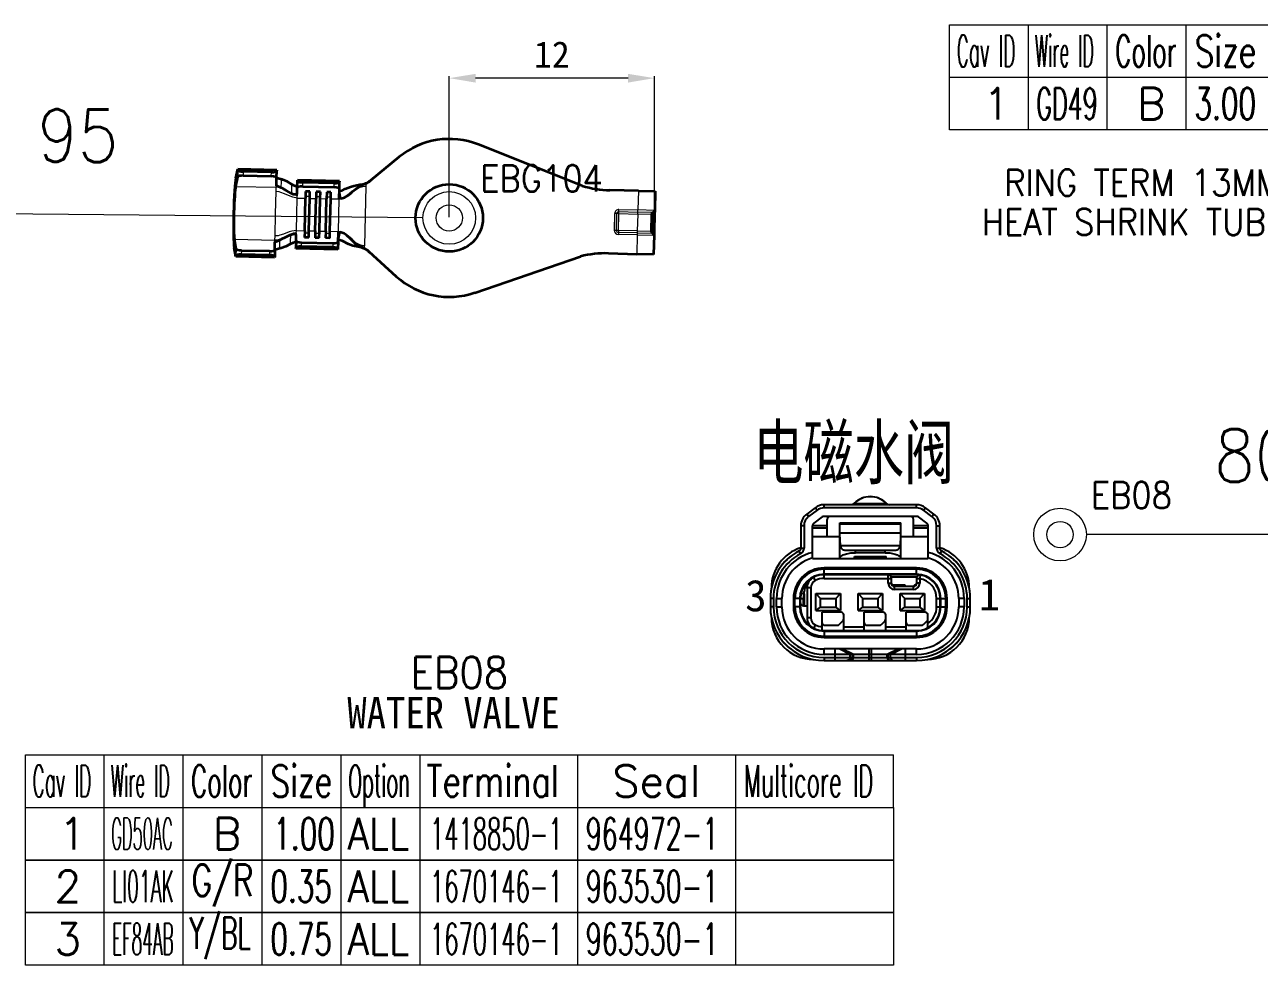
# Model space of a CAD drawing. Header units: inches. Extents: x 47316 to 59086, y 3141 to 11743.
# Drawn here: x 53733.3 to 53850.6, y 9968.4 to 10057.8 of the extents above; entities that cross this region are included whole.
import ezdxf

# ---------------------------------------------------------------- set-up
doc = ezdxf.new("R2010")
doc.units = ezdxf.units.IN
doc.header["$MEASUREMENT"] = 0
doc.styles.add('MtX_FangSong_GB2312', font='')
doc.styles.get("Standard").update_dxf_attribs({"font": ''})
doc.styles.get('MtX_FangSong_GB2312').set_extended_font_data('FangSong_GB2312')
doc.styles.get('Standard').set_extended_font_data('SimSun')
doc.linetypes.add('_VH_FELT_TAPE', pattern='A,0.4,-0.7,["FELT",Standard,S=0.3,R=0,X=-0.5,Y=-0.15],-0.7', length=1.8)
doc.linetypes.add('_VH_UNTAPED', pattern='A,0.0001,[17,VeSys.shx,S=0.1,R=0,X=0,Y=0],-0.4', length=0.4001)

msp = doc.modelspace()

# ---------------------------------------------------------------- linework, layer by layer
at = {"color": 0, "linetype": 'Continuous', "lineweight": 15}
for p, q in [((53821.2, 10057.76), (53903.7, 10057.76)), ((53821.2, 10052.76), (53821.2, 10057.76)), ((53821.2, 10052.76), (53903.7, 10052.76)), ((53733.39, 9988.4), (53815.89, 9988.4)), ((53733.39, 9983.4), (53733.39, 9988.4)), ((53733.39, 9983.4), (53815.89, 9983.4))]:
    msp.add_line(p, q, dxfattribs=at)
at = {"color": 7, "linetype": 'Continuous', "lineweight": 15}
for p, q in [((53828.7, 10052.76), (53828.7, 10057.76)), ((53836.2, 10052.76), (53836.2, 10057.76)), ((53843.7, 10052.76), (53843.7, 10057.76)), ((53740.89, 9983.4), (53740.89, 9988.4)), ((53748.39, 9983.4), (53748.39, 9988.4)), ((53755.89, 9983.4), (53755.89, 9988.4)), ((53763.39, 9983.4), (53763.39, 9988.4)), ((53770.89, 9983.4), (53770.89, 9988.4)), ((53785.89, 9983.4), (53785.89, 9988.4)), ((53800.89, 9983.4), (53800.89, 9988.4)), ((53815.89, 9983.4), (53815.89, 9988.4))]:
    msp.add_line(p, q, dxfattribs=at)
at = {"color": 0, "lineweight": 15}
for p, q in [((53773.67, 10039.46), (53773.67, 10052.88)), ((53793.16, 10038.99), (53793.16, 10052.88))]:
    msp.add_line(p, q, dxfattribs=at)
at = {"color": 7, "lineweight": 15}
msp.add_line((53790.66, 10052.68), (53776.17, 10052.68), dxfattribs=at)
at = {"color": 102, "linetype": 'Continuous', "lineweight": 15}
for p, q in [((53828.7, 10047.76), (53828.7, 10052.76)), ((53836.2, 10047.76), (53836.2, 10052.76)), ((53843.7, 10047.76), (53843.7, 10052.76)), ((53740.89, 9978.4), (53740.89, 9983.4)), ((53748.39, 9978.4), (53748.39, 9983.4)), ((53755.89, 9978.4), (53755.89, 9983.4)), ((53763.39, 9978.4), (53763.39, 9983.4)), ((53770.89, 9978.4), (53770.89, 9983.4)), ((53785.89, 9978.4), (53785.89, 9983.4)), ((53800.89, 9978.4), (53800.89, 9983.4)), ((53740.89, 9973.4), (53740.89, 9978.4)), ((53748.39, 9973.4), (53748.39, 9978.4)), ((53755.89, 9973.4), (53755.89, 9978.4)), ((53763.39, 9973.4), (53763.39, 9978.4)), ((53770.89, 9973.4), (53770.89, 9978.4)), ((53785.89, 9973.4), (53785.89, 9978.4)), ((53800.89, 9973.4), (53800.89, 9978.4)), ((53740.89, 9968.4), (53740.89, 9973.4)), ((53748.39, 9968.4), (53748.39, 9973.4)), ((53755.89, 9968.4), (53755.89, 9973.4)), ((53763.39, 9968.4), (53763.39, 9973.4)), ((53770.89, 9968.4), (53770.89, 9973.4)), ((53785.89, 9968.4), (53785.89, 9973.4)), ((53800.89, 9968.4), (53800.89, 9973.4))]:
    msp.add_line(p, q, dxfattribs=at)
at = {"color": 0, "lineweight": 35, "ltscale": 0.26544}
for p, q in [((53786.3, 10042.45), (53776.44, 10046.37)), ((53776.1, 10032.3), (53786.14, 10035.74))]:
    msp.add_line(p, q, dxfattribs=at)
at = {"color": 0, "lineweight": 35, "ltscale": 0.087941}
for p, q in [((53768.9, 10045.19), (53766.19, 10042.96)), ((53766.02, 10036.21), (53768.63, 10033.84))]:
    msp.add_line(p, q, dxfattribs=at)
at = {"color": 0, "lineweight": 35, "ltscale": 0.021948}
for p, q in [((53753.39, 10043.18), (53753.58, 10044.03)), ((53753.38, 10035.73), (53753.23, 10036.6))]:
    msp.add_line(p, q, dxfattribs=at)
at = {"color": 0, "lineweight": 35, "ltscale": 0.092365}
for p, q in [((53757.27, 10043.94), (53753.58, 10044.03)), ((53757.07, 10035.65), (53753.38, 10035.73))]:
    msp.add_line(p, q, dxfattribs=at)
at = {"color": 0, "lineweight": 35, "ltscale": 0.001695}
for p, q in [((53753.59, 10043.97), (53753.58, 10044.03)), ((53753.38, 10035.73), (53753.39, 10035.8))]:
    msp.add_line(p, q, dxfattribs=at)
at = {"color": 0, "lineweight": 13, "ltscale": 0.016304}
for p, q in [((53753.59, 10043.97), (53753.58, 10043.31)), ((53753.42, 10036.45), (53753.39, 10035.8))]:
    msp.add_line(p, q, dxfattribs=at)
at = {"color": 0, "lineweight": 35, "ltscale": 0.066971}
for p, q in [((53756.77, 10043.74), (53754.09, 10043.81)), ((53756.58, 10035.87), (53753.9, 10035.93))]:
    msp.add_line(p, q, dxfattribs=at)
at = {"color": 0, "lineweight": 13, "ltscale": 0.009675}
for p, q in [((53754.09, 10043.81), (53754.09, 10043.42)), ((53753.92, 10036.32), (53753.9, 10035.93))]:
    msp.add_line(p, q, dxfattribs=at)
at = {"color": 0, "lineweight": 13, "ltscale": 0.009674}
for p, q in [((53756.76, 10043.36), (53756.77, 10043.74)), ((53756.59, 10036.26), (53756.58, 10035.87))]:
    msp.add_line(p, q, dxfattribs=at)
at = {"color": 0, "lineweight": 35, "ltscale": 0.016656}
for p, q in [((53757.26, 10043.22), (53757.27, 10043.88)), ((53757.09, 10036.37), (53757.08, 10035.7))]:
    msp.add_line(p, q, dxfattribs=at)
at = {"color": 0, "lineweight": 35, "ltscale": 0.001471}
for p, q in [((53757.27, 10043.94), (53757.27, 10043.88)), ((53757.08, 10035.7), (53757.07, 10035.65))]:
    msp.add_line(p, q, dxfattribs=at)
at = {"color": 0, "lineweight": 35, "ltscale": 0.023357}
for p, q in [((53753.38, 10042.4), (53753.58, 10043.31)), ((53753.42, 10036.45), (53753.26, 10037.37))]:
    msp.add_line(p, q, dxfattribs=at)
at = {"color": 0, "lineweight": 35, "ltscale": 0.066838}
for p, q in [((53754.09, 10043.42), (53756.76, 10043.36)), ((53753.92, 10036.32), (53756.59, 10036.26))]:
    msp.add_line(p, q, dxfattribs=at)
at = {"color": 0, "lineweight": 35, "ltscale": 0.018032}
for p, q in [((53757.24, 10042.5), (53757.26, 10043.22)), ((53757.09, 10036.37), (53757.11, 10037.09))]:
    msp.add_line(p, q, dxfattribs=at)
at = {"color": 0, "lineweight": 35, "ltscale": 0.016619}
for p, q in [((53759.23, 10042.27), (53759.25, 10042.94)), ((53763.23, 10042.18), (53763.25, 10042.84)), ((53759.11, 10037.22), (53759.1, 10036.55)), ((53763.11, 10037.12), (53763.09, 10036.46))]:
    msp.add_line(p, q, dxfattribs=at)
at = {"color": 0, "lineweight": 35, "ltscale": 0.1}
for p, q in [((53763.25, 10042.9), (53759.25, 10043)), ((53763.09, 10036.4), (53759.09, 10036.5))]:
    msp.add_line(p, q, dxfattribs=at)
at = {"color": 0, "lineweight": 35, "ltscale": 0.001427}
for p, q in [((53759.25, 10042.94), (53759.25, 10043)), ((53763.25, 10042.9), (53763.25, 10042.84)), ((53759.09, 10036.5), (53759.1, 10036.55)), ((53763.09, 10036.46), (53763.09, 10036.4))]:
    msp.add_line(p, q, dxfattribs=at)
at = {"color": 0, "lineweight": 13, "ltscale": 0.009653}
for p, q in [((53759.74, 10042.39), (53759.75, 10042.78)), ((53762.74, 10042.32), (53762.74, 10042.71)), ((53759.61, 10037.08), (53759.6, 10036.69)), ((53762.61, 10037.01), (53762.6, 10036.62))]:
    msp.add_line(p, q, dxfattribs=at)
at = {"color": 0, "lineweight": 35, "ltscale": 0.075}
for p, q in [((53762.74, 10042.71), (53759.75, 10042.78)), ((53759.74, 10042.39), (53762.74, 10042.32)), ((53762.6, 10036.62), (53759.6, 10036.69)), ((53759.61, 10037.08), (53762.61, 10037.01))]:
    msp.add_line(p, q, dxfattribs=at)
at = {"color": 0, "lineweight": 13, "ltscale": 0.006305}
for p, q in [((53765.74, 10042.68), (53765.74, 10042.42)), ((53765.6, 10036.51), (53765.6, 10036.76))]:
    msp.add_line(p, q, dxfattribs=at)
at = {"color": 0, "lineweight": 13, "ltscale": 0.096408}
for p, q in [((53753.38, 10042.4), (53757.23, 10042.31)), ((53753.26, 10037.37), (53757.11, 10037.28))]:
    msp.add_line(p, q, dxfattribs=at)
at = {"color": 0, "lineweight": 13, "ltscale": 0.052576}
for p, q in [((53757.17, 10039.79), (53757.22, 10041.9)), ((53757.12, 10037.69), (53757.17, 10039.79))]:
    msp.add_line(p, q, dxfattribs=at)
at = {"color": 0, "lineweight": 13, "ltscale": 0.010305}
for p, q in [((53757.22, 10041.9), (53757.23, 10042.31)), ((53757.11, 10037.28), (53757.12, 10037.69))]:
    msp.add_line(p, q, dxfattribs=at)
at = {"color": 0, "lineweight": 13, "ltscale": 0.00471}
for p, q in [((53757.23, 10042.31), (53757.24, 10042.5)), ((53757.11, 10037.09), (53757.11, 10037.28))]:
    msp.add_line(p, q, dxfattribs=at)
at = {"color": 0, "lineweight": 13, "ltscale": 0.004935}
for p, q in [((53759.22, 10041.7), (53759.21, 10041.51)), ((53759.13, 10037.99), (53759.13, 10037.79))]:
    msp.add_line(p, q, dxfattribs=at)
at = {"color": 0, "lineweight": 13, "ltscale": 0.005397}
for p, q in [((53759.21, 10041.29), (53759.21, 10041.51)), ((53759.13, 10037.99), (53759.14, 10038.2))]:
    msp.add_line(p, q, dxfattribs=at)
at = {"color": 0, "lineweight": 35, "ltscale": 0.01426}
for p, q in [((53759.22, 10041.7), (53759.23, 10042.27)), ((53759.11, 10037.22), (53759.13, 10037.79))]:
    msp.add_line(p, q, dxfattribs=at)
at = {"color": 0, "lineweight": 35, "ltscale": 0.015994}
for p, q in [((53760.02, 10041.91), (53760.01, 10041.27)), ((53760.41, 10041.26), (53760.42, 10041.9)), ((53761.02, 10041.89), (53761.01, 10041.25)), ((53761.41, 10041.24), (53761.42, 10041.88)), ((53762.02, 10041.86), (53762.01, 10041.22)), ((53762.41, 10041.21), (53762.42, 10041.85)), ((53759.94, 10038.18), (53759.92, 10037.54)), ((53760.32, 10037.53), (53760.34, 10038.17)), ((53760.94, 10038.16), (53760.92, 10037.52)), ((53761.32, 10037.51), (53761.33, 10038.15)), ((53761.93, 10038.14), (53761.92, 10037.5)), ((53762.32, 10037.49), (53762.33, 10038.13))]:
    msp.add_line(p, q, dxfattribs=at)
at = {"color": 0, "lineweight": 13, "ltscale": 0.01}
for p, q in [((53760.01, 10041.47), (53760.41, 10041.46)), ((53761.01, 10041.44), (53761.41, 10041.43)), ((53762.01, 10041.42), (53762.41, 10041.41)), ((53759.93, 10037.99), (53760.33, 10037.98)), ((53760.93, 10037.96), (53761.33, 10037.95)), ((53761.93, 10037.94), (53762.33, 10037.93))]:
    msp.add_line(p, q, dxfattribs=at)
at = {"color": 0, "lineweight": 35, "ltscale": 0.01}
for p, q in [((53760.42, 10041.9), (53760.02, 10041.91)), ((53761.42, 10041.88), (53761.02, 10041.89)), ((53762.42, 10041.85), (53762.02, 10041.86)), ((53760.32, 10037.53), (53759.92, 10037.54)), ((53761.32, 10037.51), (53760.92, 10037.52)), ((53762.32, 10037.49), (53761.92, 10037.5))]:
    msp.add_line(p, q, dxfattribs=at)
at = {"color": 0, "lineweight": 35, "ltscale": 0.022549}
msp.add_line((53763.21, 10041.28), (53763.23, 10042.18), dxfattribs=at)
at = {"color": 0, "lineweight": 13, "ltscale": 0.019207}
for p, q in [((53763.39, 10041.24), (53763.26, 10041.99)), ((53763.31, 10038.06), (53763.15, 10037.31))]:
    msp.add_line(p, q, dxfattribs=at)
at = {"color": 0, "lineweight": 13, "ltscale": 0.070859}
for p, q in [((53765.74, 10042.42), (53765.67, 10039.59)), ((53765.67, 10039.59), (53765.6, 10036.76))]:
    msp.add_line(p, q, dxfattribs=at)
at = {"color": 0, "lineweight": 35, "ltscale": 0.0675}
for p, q in [((53791.64, 10041.97), (53788.94, 10042.03)), ((53788.79, 10036.04), (53791.49, 10035.97))]:
    msp.add_line(p, q, dxfattribs=at)
at = {"color": 0, "lineweight": 13, "ltscale": 0.045317}
for p, q in [((53791.64, 10041.97), (53791.59, 10040.16)), ((53791.53, 10037.78), (53791.49, 10035.97))]:
    msp.add_line(p, q, dxfattribs=at)
at = {"color": 0, "lineweight": 35, "ltscale": 0.04}
for p, q in [((53791.64, 10041.97), (53793.23, 10041.93)), ((53792.88, 10039.74), (53792.84, 10038.14)), ((53793.18, 10039.73), (53793.14, 10038.13)), ((53793.09, 10035.93), (53791.49, 10035.97))]:
    msp.add_line(p, q, dxfattribs=at)
at = {"color": 0, "lineweight": 35, "ltscale": 0.045317}
for p, q in [((53793.23, 10041.93), (53793.19, 10040.12)), ((53793.13, 10037.75), (53793.09, 10035.93))]:
    msp.add_line(p, q, dxfattribs=at)
at = {"color": 0, "lineweight": 13, "ltscale": 0.038611}
for p, q in [((53759.17, 10039.75), (53759.21, 10041.29)), ((53763.17, 10039.65), (53763.21, 10041.2)), ((53759.14, 10038.2), (53759.17, 10039.75)), ((53763.13, 10038.11), (53763.17, 10039.65))]:
    msp.add_line(p, q, dxfattribs=at)
at = {"color": 0, "lineweight": 13, "ltscale": 0.02}
for p, q in [((53759.21, 10041.29), (53760.01, 10041.27)), ((53762.41, 10041.21), (53763.21, 10041.2)), ((53759.14, 10038.2), (53759.94, 10038.18)), ((53762.33, 10038.13), (53763.13, 10038.11))]:
    msp.add_line(p, q, dxfattribs=at)
at = {"color": 0, "lineweight": 35, "ltscale": 0.077222}
for p, q in [((53759.94, 10038.18), (53760.01, 10041.27)), ((53760.34, 10038.17), (53760.41, 10041.26)), ((53760.94, 10038.16), (53761.01, 10041.25)), ((53761.33, 10038.15), (53761.41, 10041.24)), ((53761.93, 10038.14), (53762.01, 10041.22)), ((53762.33, 10038.13), (53762.41, 10041.21))]:
    msp.add_line(p, q, dxfattribs=at)
at = {"color": 0, "lineweight": 13, "ltscale": 0.015}
for p, q in [((53760.41, 10041.26), (53761.01, 10041.25)), ((53761.41, 10041.24), (53762.01, 10041.22)), ((53760.34, 10038.17), (53760.94, 10038.16)), ((53761.33, 10038.15), (53761.93, 10038.14))]:
    msp.add_line(p, q, dxfattribs=at)
at = {"color": 0, "lineweight": 13, "ltscale": 0.002043}
msp.add_line((53763.21, 10041.2), (53763.21, 10041.28), dxfattribs=at)
at = {"color": 0, "lineweight": 13, "ltscale": 0.045}
for p, q in [((53789.79, 10040.2), (53791.59, 10040.16)), ((53789.78, 10039.81), (53791.58, 10039.77)), ((53789.79, 10040.01), (53791.59, 10039.96)), ((53791.54, 10038.17), (53789.74, 10038.21)), ((53791.54, 10037.98), (53789.74, 10038.02)), ((53791.53, 10037.78), (53789.74, 10037.83))]:
    msp.add_line(p, q, dxfattribs=at)
at = {"color": 0, "lineweight": 13, "ltscale": 0.004841}
for p, q in [((53789.79, 10040.01), (53789.79, 10040.2)), ((53791.59, 10039.96), (53791.59, 10040.16)), ((53789.59, 10039.82), (53789.4, 10039.82)), ((53789.78, 10039.81), (53789.79, 10040.01)), ((53791.58, 10039.77), (53791.59, 10039.96)), ((53793.04, 10039.93), (53793.03, 10039.74)), ((53789.55, 10038.22), (53789.36, 10038.22)), ((53789.74, 10038.21), (53789.74, 10038.02)), ((53789.74, 10038.02), (53789.74, 10037.83)), ((53791.54, 10037.98), (53791.53, 10037.78)), ((53791.54, 10038.17), (53791.54, 10037.98)), ((53792.99, 10038.14), (53792.99, 10037.94))]:
    msp.add_line(p, q, dxfattribs=at)
at = {"color": 0, "lineweight": 13, "ltscale": 0.04}
for p, q in [((53793.19, 10040.12), (53791.59, 10040.16)), ((53789.36, 10038.22), (53789.4, 10039.82)), ((53789.55, 10038.22), (53789.59, 10039.82)), ((53789.74, 10038.21), (53789.78, 10039.81)), ((53791.58, 10039.77), (53791.54, 10038.17)), ((53793.03, 10039.74), (53792.99, 10038.14)), ((53791.53, 10037.78), (53793.13, 10037.75))]:
    msp.add_line(p, q, dxfattribs=at)
at = {"color": 0, "linetype": '_VH_UNTAPED', "lineweight": 15, "ltscale": 5}
msp.add_line((53771.17, 10039.42), (53705.04, 10040.02), dxfattribs=at)
at = {"color": 0, "lineweight": 13, "ltscale": 0.004842}
for p, q in [((53789.78, 10039.81), (53789.59, 10039.82)), ((53789.74, 10038.21), (53789.55, 10038.22))]:
    msp.add_line(p, q, dxfattribs=at)
at = {"color": 0, "lineweight": 13, "ltscale": 0.0325}
for p, q in [((53792.88, 10039.74), (53791.58, 10039.77)), ((53791.54, 10038.17), (53792.84, 10038.14))]:
    msp.add_line(p, q, dxfattribs=at)
at = {"color": 0, "lineweight": 13, "ltscale": 0.03625}
for p, q in [((53793.04, 10039.93), (53791.59, 10039.96)), ((53791.54, 10037.98), (53792.99, 10037.94))]:
    msp.add_line(p, q, dxfattribs=at)
at = {"color": 0, "lineweight": 13, "ltscale": 0.00375}
for p, q in [((53792.88, 10039.74), (53793.03, 10039.74)), ((53793.03, 10039.74), (53793.18, 10039.73)), ((53792.84, 10038.14), (53792.99, 10038.14)), ((53792.99, 10038.14), (53793.14, 10038.13))]:
    msp.add_line(p, q, dxfattribs=at)
at = {"color": 0, "lineweight": 35, "ltscale": 0.009682}
for p, q in [((53793.19, 10040.12), (53793.18, 10039.73)), ((53793.14, 10038.13), (53793.13, 10037.75))]:
    msp.add_line(p, q, dxfattribs=at)
at = {"color": 0, "lineweight": 35, "ltscale": 0.022553}
msp.add_line((53763.11, 10037.12), (53763.13, 10038.03), dxfattribs=at)
at = {"color": 0, "lineweight": 13, "ltscale": 0.002039}
msp.add_line((53763.13, 10038.03), (53763.13, 10038.11), dxfattribs=at)
at = {"color": 0, "lineweight": -3, "ltscale": 0.245001}
for p, q in [((53809.28, 10011.85), (53809.28, 10012.15)), ((53818.08, 10012.15), (53809.28, 10012.15)), ((53812.11, 10012.24), (53812.08, 10012.22)), ((53812.15, 10012.29), (53812.11, 10012.24)), ((53812.12, 10012.25), (53812.11, 10012.24)), ((53812.11, 10012.24), (53812.11, 10012.24)), ((53815.24, 10012.25), (53812.12, 10012.25)), ((53812.86, 10012.75), (53812.86, 10012.76)), ((53814.49, 10012.75), (53814.49, 10012.76)), ((53815.24, 10012.24), (53815.2, 10012.29)), ((53815.24, 10012.24), (53815.24, 10012.25)), ((53815.24, 10012.24), (53815.24, 10012.24)), ((53818.08, 10011.85), (53818.08, 10012.15)), ((53808.44, 10011.87), (53807.64, 10011.27)), ((53807.82, 10011.03), (53807.64, 10011.27)), ((53808.62, 10011.63), (53807.82, 10011.03)), ((53809.1, 10010.99), (53808.3, 10010.39)), ((53808.62, 10011.63), (53808.44, 10011.87)), ((53818.08, 10011.85), (53809.28, 10011.85)), ((53818.08, 10011.05), (53809.28, 10011.05)), ((53819.06, 10010.39), (53818.26, 10010.99)), ((53818.74, 10011.63), (53818.92, 10011.87)), ((53819.54, 10011.03), (53818.74, 10011.63)), ((53819.72, 10011.27), (53818.92, 10011.87)), ((53819.54, 10011.03), (53819.72, 10011.27)), ((53807.08, 10010.15), (53807.08, 10008.04)), ((53807.38, 10010.15), (53807.08, 10010.15)), ((53807.38, 10010.15), (53807.38, 10008.04)), ((53808.18, 10010.17), (53809.58, 10010.17)), ((53808.18, 10007.05), (53808.18, 10010.15)), ((53808.18, 10009.95), (53809.58, 10009.95)), ((53809.58, 10009.15), (53809.58, 10010.75)), ((53810.78, 10007.05), (53810.78, 10010.45)), ((53810.78, 10010.45), (53816.58, 10010.45)), ((53810.78, 10010.33), (53816.58, 10010.33)), ((53816.58, 10007.05), (53816.58, 10010.45)), ((53817.78, 10009.15), (53817.78, 10010.75)), ((53817.78, 10010.17), (53819.18, 10010.17)), ((53817.78, 10009.95), (53819.18, 10009.95)), ((53819.18, 10007.05), (53819.18, 10010.15)), ((53819.98, 10010.15), (53820.28, 10010.15)), ((53819.98, 10008.04), (53819.98, 10010.15)), ((53820.28, 10008.04), (53820.28, 10010.15)), ((53808.18, 10009.15), (53810.78, 10009.15)), ((53816.58, 10009.45), (53810.78, 10009.45)), ((53816.58, 10009.15), (53819.18, 10009.15)), ((53807.06, 10007.5), (53806.92, 10007.77)), ((53807.08, 10008.04), (53807.38, 10008.04)), ((53816.5, 10008.25), (53810.85, 10008.25)), ((53811.33, 10007.85), (53816.03, 10007.85)), ((53812.28, 10007.59), (53812.28, 10007.85)), ((53815.08, 10007.59), (53812.28, 10007.59)), ((53815.08, 10007.59), (53815.08, 10007.85)), ((53819.98, 10008.04), (53820.28, 10008.04)), ((53820.44, 10007.77), (53820.3, 10007.5)), ((53808.18, 10007.05), (53819.18, 10007.05)), ((53809.28, 10005.55), (53809.28, 10006.15)), ((53818.08, 10006.15), (53809.28, 10006.15)), ((53812.18, 10007.05), (53812.18, 10007.25)), ((53812.18, 10007.25), (53815.18, 10007.25)), ((53815.18, 10007.05), (53815.18, 10007.25)), ((53818.08, 10005.55), (53818.08, 10006.15)), ((53808.45, 10004.96), (53808.3, 10005.28)), ((53818.08, 10006.03), (53809.28, 10006.03)), ((53818.08, 10005.55), (53809.28, 10005.55)), ((53809.28, 10005.15), (53809.28, 10005.5)), ((53818.08, 10005.5), (53809.28, 10005.5)), ((53809.28, 10005.15), (53815.68, 10005.15)), ((53815.38, 10004.7), (53815.38, 10005.5)), ((53815.65, 10005.32), (53818.12, 10005.32)), ((53815.68, 10004.7), (53815.68, 10005.2)), ((53818.08, 10005.18), (53818.08, 10004.7)), ((53818.38, 10005.13), (53818.08, 10005.13)), ((53818.38, 10005.13), (53818.38, 10004.7)), ((53807.5, 10004.28), (53808.03, 10004.28)), ((53807.68, 10004.28), (53807.68, 10001.41)), ((53808.03, 10004.28), (53808.03, 10001.41)), ((53815.38, 10004.7), (53815.68, 10004.7)), ((53816.98, 10004.52), (53815.74, 10004.52)), ((53817.78, 10004.4), (53815.98, 10004.4)), ((53815.98, 10004.1), (53815.98, 10004.4)), ((53817.78, 10004.1), (53815.98, 10004.1)), ((53817.06, 10004.4), (53816.98, 10004.52)), ((53817.88, 10004.52), (53817.77, 10004.41)), ((53817.78, 10004.1), (53817.78, 10004.4)), ((53818.01, 10004.52), (53817.88, 10004.52)), ((53818.38, 10004.7), (53818.08, 10004.7)), ((53804.18, 10003.25), (53804.18, 10002.45)), ((53804.48, 10003.25), (53804.18, 10003.25)), ((53804.48, 10003.25), (53804.48, 10002.45)), ((53804.76, 10002.45), (53804.76, 10003.25)), ((53804.76, 10003.25), (53805.28, 10003.25)), ((53805.28, 10002.45), (53805.28, 10003.25)), ((53806.38, 10003.25), (53806.38, 10002.45)), ((53806.98, 10003.25), (53806.38, 10003.25)), ((53806.49, 10003.25), (53806.49, 10002.45)), ((53806.98, 10003.25), (53806.98, 10002.45)), ((53807.03, 10002.45), (53807.03, 10003.25)), ((53807.03, 10003.25), (53807.33, 10003.25)), ((53807.09, 10003.76), (53807.38, 10003.69)), ((53807.33, 10002.55), (53807.33, 10003.25)), ((53807.38, 10003.69), (53807.38, 10002.55)), ((53808.51, 10002.1), (53808.51, 10003.71)), ((53808.96, 10003.26), (53808.51, 10003.71)), ((53808.51, 10003.71), (53810.84, 10003.71)), ((53808.96, 10002.43), (53808.96, 10003.26)), ((53808.96, 10003.26), (53810.39, 10003.26)), ((53810.39, 10003.26), (53810.84, 10003.71)), ((53810.39, 10003.26), (53810.39, 10002.43)), ((53810.84, 10003.71), (53810.84, 10002.1)), ((53812.51, 10003.71), (53812.96, 10003.26)), ((53812.51, 10002.1), (53812.51, 10003.71)), ((53812.51, 10003.71), (53814.84, 10003.71)), ((53812.96, 10003.26), (53814.39, 10003.26)), ((53812.96, 10002.43), (53812.96, 10003.26)), ((53814.39, 10003.26), (53814.84, 10003.71)), ((53814.39, 10003.26), (53814.39, 10002.43)), ((53814.84, 10003.71), (53814.84, 10002.1)), ((53816.51, 10003.71), (53818.84, 10003.71)), ((53816.96, 10003.26), (53816.51, 10003.71)), ((53816.51, 10002.1), (53816.51, 10003.71)), ((53816.96, 10003.26), (53818.39, 10003.26)), ((53816.96, 10002.43), (53816.96, 10003.26)), ((53818.39, 10003.26), (53818.84, 10003.71)), ((53818.39, 10003.26), (53818.39, 10002.43)), ((53818.84, 10003.71), (53818.84, 10002.1)), ((53819.98, 10003.25), (53820.33, 10003.25)), ((53819.98, 10002.45), (53819.98, 10003.25)), ((53820.33, 10002.45), (53820.33, 10003.25)), ((53820.38, 10003.25), (53820.98, 10003.25)), ((53820.38, 10002.45), (53820.38, 10003.25)), ((53820.86, 10002.45), (53820.86, 10003.25)), ((53820.98, 10002.45), (53820.98, 10003.25)), ((53822.59, 10003.25), (53822.08, 10003.25)), ((53822.08, 10003.25), (53822.08, 10002.45)), ((53822.59, 10003.25), (53822.59, 10002.45)), ((53822.88, 10003.25), (53823.18, 10003.25)), ((53822.88, 10002.45), (53822.88, 10003.25)), ((53823.18, 10002.45), (53823.18, 10003.25)), ((53804.48, 10002.45), (53804.18, 10002.45)), ((53804.76, 10002.45), (53805.28, 10002.45)), ((53806.98, 10002.45), (53806.38, 10002.45)), ((53807.33, 10002.55), (53807.68, 10002.55)), ((53808.51, 10002.1), (53808.96, 10002.43)), ((53808.51, 10002.1), (53810.84, 10002.1)), ((53808.96, 10002.43), (53810.39, 10002.43)), ((53809.1, 10000.21), (53809.1, 10001.94)), ((53810.9, 10001.94), (53809.1, 10001.94)), ((53810.84, 10002.1), (53810.39, 10002.43)), ((53811.15, 10000.2), (53811.15, 10001.69)), ((53812.51, 10002.1), (53812.96, 10002.43)), ((53812.51, 10002.1), (53814.84, 10002.1)), ((53812.96, 10002.43), (53814.39, 10002.43)), ((53814.9, 10001.94), (53813.1, 10001.94)), ((53813.1, 10000.2), (53813.1, 10001.94)), ((53814.84, 10002.1), (53814.39, 10002.43)), ((53815.15, 10000.2), (53815.15, 10001.69)), ((53816.51, 10002.1), (53816.96, 10002.43)), ((53816.51, 10002.1), (53818.84, 10002.1)), ((53816.96, 10002.43), (53818.39, 10002.43)), ((53818.9, 10001.94), (53817.1, 10001.94)), ((53817.1, 10000.2), (53817.1, 10001.94)), ((53818.84, 10002.1), (53818.39, 10002.43)), ((53819.15, 10000.47), (53819.15, 10001.69)), ((53819.98, 10002.45), (53820.33, 10002.45)), ((53820.38, 10002.45), (53820.98, 10002.45)), ((53822.59, 10002.45), (53822.08, 10002.45)), ((53822.88, 10002.45), (53823.18, 10002.45)), ((53808.03, 10001.41), (53807.68, 10001.41)), ((53808.45, 10000.74), (53808.3, 10000.42)), ((53809.35, 10000.7), (53810.55, 10000.7)), ((53810.73, 10000.77), (53811.08, 10001.13)), ((53811.15, 10000.55), (53813.1, 10000.55)), ((53813.35, 10000.7), (53814.55, 10000.7)), ((53814.73, 10000.77), (53815.08, 10001.13)), ((53815.15, 10000.55), (53817.1, 10000.55)), ((53817.35, 10000.7), (53818.55, 10000.7)), ((53818.73, 10000.77), (53819.08, 10001.13)), ((53809.28, 10000.2), (53818.08, 10000.2)), ((53809.28, 10000.15), (53818.08, 10000.15)), ((53809.28, 10000.15), (53809.28, 9999.55)), ((53809.28, 9999.66), (53818.08, 9999.66)), ((53809.28, 9999.55), (53818.08, 9999.55)), ((53818.08, 10000.15), (53818.08, 9999.55)), ((53818.08, 9998.45), (53809.28, 9998.45)), ((53809.28, 9997.94), (53809.28, 9998.45)), ((53818.08, 9997.94), (53809.28, 9997.94)), ((53810.34, 9997.35), (53810.34, 9998.45)), ((53811.75, 9997.94), (53810.71, 9998.45)), ((53811.99, 9997.94), (53810.95, 9998.45)), ((53812.08, 9997.94), (53810.98, 9998.45)), ((53811.75, 9997.65), (53811.75, 9997.94)), ((53811.99, 9997.65), (53811.99, 9997.94)), ((53812.08, 9997.65), (53812.08, 9997.94)), ((53813.58, 9997.35), (53813.58, 9998.45)), ((53813.78, 9997.35), (53813.78, 9998.45)), ((53816.38, 9998.45), (53815.28, 9997.94)), ((53815.28, 9997.65), (53815.28, 9997.94)), ((53815.37, 9997.94), (53816.4, 9998.45)), ((53815.37, 9997.65), (53815.37, 9997.94)), ((53815.61, 9997.94), (53816.64, 9998.45)), ((53815.61, 9997.65), (53815.61, 9997.94)), ((53817.02, 9997.35), (53817.02, 9998.45)), ((53818.08, 9997.94), (53818.08, 9998.45)), ((53809.28, 9997.65), (53818.08, 9997.65)), ((53809.28, 9997.65), (53809.28, 9997.35)), ((53809.28, 9997.35), (53818.08, 9997.35)), ((53818.08, 9997.65), (53818.08, 9997.35))]:
    msp.add_line(p, q, dxfattribs=at)
at = {"color": 0, "linetype": '_VH_FELT_TAPE', "lineweight": 15, "ltscale": 5}
msp.add_line((53865.79, 10009.32), (53834.21, 10009.32), dxfattribs=at)
at = {"color": 0, "linetype": 'Continuous', "lineweight": 15}
for points in [[(53821.2, 10047.76), (53821.2, 10052.76), (53903.7, 10052.76), (53903.7, 10047.76)], [(53733.39, 9978.4), (53733.39, 9983.4), (53815.89, 9983.4), (53815.89, 9978.4)], [(53733.39, 9973.4), (53733.39, 9978.4), (53815.89, 9978.4), (53815.89, 9973.4)], [(53733.39, 9968.4), (53733.39, 9973.4), (53815.89, 9973.4), (53815.89, 9968.4)]]:
    msp.add_lwpolyline(points, close=True, dxfattribs=at)
at = {"color": 0, "lineweight": 35}
for points in [[(53757.26, 10043.27), (53757.26, 10043.25), (53757.27, 10043.24), (53757.31, 10043.21), (53757.41, 10043.17), (53757.73, 10043.08)], [(53758.68, 10042.61), (53758.28, 10042.85), (53757.87, 10043.03), (53757.73, 10043.08)], [(53758.68, 10042.61), (53758.87, 10042.5), (53759.03, 10042.44), (53759.17, 10042.43), (53759.21, 10042.45), (53759.23, 10042.47), (53759.24, 10042.49)], [(53763.26, 10041.99), (53763.49, 10042.02), (53763.79, 10042.15), (53764.3, 10042.37), (53764.6, 10042.46), (53765.16, 10042.57)], [(53763.39, 10041.24), (53763.73, 10041.34), (53764.04, 10041.53), (53764.52, 10041.95), (53764.81, 10042.21), (53765.17, 10042.45), (53765.39, 10042.54)], [(53757.69, 10042.27), (53757.4, 10042.39), (53757.29, 10042.44), (53757.25, 10042.46), (53757.24, 10042.48), (53757.24, 10042.5)], [(53758.67, 10041.71), (53758.18, 10042), (53757.86, 10042.19), (53757.69, 10042.27)], [(53759.22, 10041.7), (53759.21, 10041.68), (53759.2, 10041.67), (53759.14, 10041.64), (53758.88, 10041.64), (53758.67, 10041.71)], [(53763.39, 10041.24), (53763.29, 10041.24), (53763.24, 10041.25), (53763.22, 10041.26), (53763.22, 10041.27), (53763.21, 10041.28), (53763.21, 10041.28)], [(53758.58, 10037.81), (53758.89, 10037.88), (53759.05, 10037.86), (53759.1, 10037.83), (53759.12, 10037.8), (53759.13, 10037.79)], [(53763.13, 10038.03), (53763.13, 10038.03), (53763.14, 10038.04), (53763.15, 10038.04), (53763.17, 10038.05), (53763.31, 10038.06)], [(53765.25, 10036.66), (53764.9, 10036.84), (53764.69, 10037.01), (53764.3, 10037.4), (53763.9, 10037.77), (53763.68, 10037.92), (53763.31, 10038.06)], [(53757.11, 10037.09), (53757.11, 10037.1), (53757.12, 10037.12), (53757.14, 10037.14), (53757.21, 10037.17), (53757.57, 10037.3)], [(53758.58, 10037.81), (53758.08, 10037.54), (53757.74, 10037.37), (53757.57, 10037.3)], [(53758.55, 10036.91), (53758.13, 10036.69), (53757.71, 10036.53), (53757.57, 10036.49)], [(53759.11, 10037.01), (53759.1, 10037.03), (53759.08, 10037.04), (53759.03, 10037.07), (53758.97, 10037.07), (53758.83, 10037.04), (53758.55, 10036.91)], [(53765.02, 10036.64), (53764.52, 10036.75), (53764.08, 10036.92), (53763.49, 10037.22), (53763.15, 10037.31)], [(53757.57, 10036.49), (53757.22, 10036.4), (53757.12, 10036.36), (53757.09, 10036.33), (53757.09, 10036.32)]]:
    msp.add_lwpolyline(points, dxfattribs=at)
at = {"color": 0, "lineweight": 13}
for points in [[(53759.21, 10041.29), (53758.8, 10041.36), (53758.54, 10041.46), (53758.02, 10041.69), (53757.68, 10041.82), (53757.5, 10041.87), (53757.22, 10041.9)], [(53759.21, 10041.51), (53758.94, 10041.55), (53758.76, 10041.61), (53758.41, 10041.79), (53757.99, 10042.05), (53757.78, 10042.16), (53757.44, 10042.28), (53757.23, 10042.31)], [(53763.21, 10041.2), (53763.43, 10041.21), (53763.64, 10041.27), (53764.03, 10041.46), (53764.41, 10041.76), (53764.74, 10042.04), (53764.91, 10042.16), (53765.19, 10042.32), (53765.45, 10042.4), (53765.74, 10042.42)], [(53759.13, 10037.99), (53758.85, 10037.96), (53758.67, 10037.9), (53758.32, 10037.74), (53757.88, 10037.51), (53757.66, 10037.4), (53757.32, 10037.3), (53757.11, 10037.28)], [(53759.14, 10038.2), (53758.72, 10038.15), (53758.45, 10038.07), (53757.93, 10037.86), (53757.58, 10037.75), (53757.4, 10037.71), (53757.12, 10037.69)], [(53765.6, 10036.76), (53765.38, 10036.78), (53765.17, 10036.84), (53764.8, 10037.05), (53764.43, 10037.37), (53764.11, 10037.66), (53763.95, 10037.79), (53763.68, 10037.96), (53763.42, 10038.07), (53763.13, 10038.11)]]:
    msp.add_lwpolyline(points, dxfattribs=at)
at = {"color": 0, "lineweight": -3, "ltscale": 0.245001}
for points in [[(53812.08, 10012.22), (53811.99, 10012.17), (53811.89, 10012.15)], [(53812.86, 10012.76), (53812.66, 10012.66), (53812.4, 10012.5), (53812.15, 10012.29)], [(53815.2, 10012.29), (53814.96, 10012.49), (53814.7, 10012.66), (53814.49, 10012.76)]]:
    msp.add_lwpolyline(points, dxfattribs=at)
at = {"color": 0, "lineweight": 35}
msp.add_circle((53773.67, 10039.4), 3.2, dxfattribs=at)
at = {"color": 0, "linetype": 'Continuous', "lineweight": 15}
for centre, radius in [((53773.67, 10039.4), 2.5), ((53773.67, 10039.4), 1.25), ((53831.71, 10009.32), 2.5), ((53831.71, 10009.32), 1.25)]:
    msp.add_circle(centre, radius, dxfattribs=at)
at = {"color": 0, "lineweight": 35}
for centre, radius, start, end in [((53773.67, 10039.4), 7.5, 68.3485, 129.451), ((53764.94, 10044.71), 2.16, 275.9814, 291.9695), ((53764.63, 10045.09), 2.66, 286.5473, 294.7897), ((53764.86, 10044.57), 2.09, 295.0592, 309.4352), ((53764.99, 10044.58), 2.01, 292.1406, 309.4463), ((53763.26, 10042.03), 0.0387, 196.2918, 266.04), ((53789.18, 10052.03), 10, 253.3141, 268.6279), ((53793.08, 10039.73), 0.2, 103.1054, 178.6279), ((53792.99, 10040.12), 0.2, 283.1054, 358.6279), ((53793.04, 10038.14), 0.2, 178.6279, 254.1504), ((53792.93, 10037.75), 0.2, 358.6279, 74.1504), ((53763.15, 10037.27), 0.0385, 91.0282, 161.289), ((53764.7, 10034.52), 2.15, 65.2766, 81.2816), ((53764.37, 10034.15), 2.66, 62.4659, 70.7114), ((53764.62, 10034.66), 2.09, 47.8205, 62.1967), ((53764.75, 10034.64), 2.01, 47.8095, 65.1152), ((53788.55, 10026.04), 10, 88.6279, 103.9417), ((53773.67, 10039.4), 7.5, 227.8048, 288.9073)]:
    msp.add_arc(centre, radius, start, end, dxfattribs=at)
at = {"color": 0, "lineweight": 13}
for centre, radius, start, end in [((53721.91, 10044.53), 35.86, 356.3825, 357.6732), ((53773.65, 10041.96), 14.98, 177.5371, 180.9463), ((53765.42, 10043.91), 1.36, 259.1332, 268.5911), ((53789.78, 10039.81), 0.387, 88.6279, 178.6279), ((53789.78, 10039.81), 0.194, 88.6279, 178.6279), ((53789.74, 10038.21), 0.387, 178.6279, 268.6279), ((53789.74, 10038.21), 0.194, 178.6279, 268.6279), ((53721.99, 10036.75), 35.58, 359.5773, 0.8778), ((53773.57, 10036.84), 15.02, 176.3113, 179.7126), ((53765.21, 10035.29), 1.36, 88.6654, 98.1232)]:
    msp.add_arc(centre, radius, start, end, dxfattribs=at)
at = {"color": 0, "lineweight": -3, "ltscale": 0.245001}
for centre, radius, start, end in [((53809.28, 10010.75), 1.4, 90, 126.8699), ((53811.9, 10012.45), 0.296, 286.0957, 306.6687), ((53811.89, 10012.45), 0.301, 306.6653, 316.9168), ((53811.9, 10012.45), 0.296, 316.9364, 318.2803), ((53813.5, 10010.93), 1.91, 132.3866, 136.4924), ((53813.59, 10010.84), 2.04, 127.8622, 132.3586), ((53813.68, 10010.72), 2.19, 123.8378, 127.8409), ((53813.74, 10010.64), 2.29, 121.9178, 123.8436), ((53813.68, 10010.85), 2.08, 66.8744, 113.1256), ((53813.68, 10010.85), 2.07, 66.8744, 113.1256), ((53813.62, 10010.64), 2.29, 56.1328, 58.0439), ((53813.69, 10010.74), 2.16, 52.0831, 56.1624), ((53813.78, 10010.86), 2.01, 47.5907, 52.1094), ((53813.86, 10010.95), 1.89, 43.488, 47.6081), ((53815.46, 10012.45), 0.296, 221.7198, 223.0706), ((53815.46, 10012.45), 0.3, 223.021, 270), ((53815.46, 10012.45), 0.297, 237.7786, 253.9037), ((53818.08, 10010.75), 1.4, 53.1301, 90), ((53808.48, 10010.15), 1.4, 126.8699, 180), ((53808.48, 10010.15), 1.1, 126.8699, 180), ((53809.28, 10010.75), 1.1, 90, 126.8699), ((53809.28, 10010.75), 0.3, 90, 126.8699), ((53809.88, 10010.75), 0.3, 90, 180), ((53817.48, 10010.75), 0.3, 0, 90), ((53818.08, 10010.75), 1.1, 53.1301, 90), ((53818.08, 10010.75), 0.3, 53.1301, 90), ((53818.88, 10010.15), 1.1, 0, 53.1301), ((53818.88, 10010.15), 1.4, 0, 53.1301), ((53808.48, 10010.15), 0.3, 126.8699, 180), ((53818.88, 10010.15), 0.3, 0, 53.1301), ((53809.28, 10003.25), 5.1, 117.5785, 180), ((53808.28, 10004.25), 4, 107.5015, 180), ((53809.28, 10003.25), 4.8, 117.5905, 180), ((53809.28, 10003.25), 4.51, 104.1076, 180), ((53808.28, 10004.25), 3.7, 124.1554, 145.0989), ((53806.78, 10008.04), 0.3, 297.5785, 0), ((53806.78, 10008.04), 0.6, 297.4822, 0), ((53818.08, 10003.25), 4.51, 0, 75.8924), ((53820.58, 10008.04), 0.6, 180, 242.5181), ((53819.08, 10004.25), 4, 0, 72.4985), ((53820.58, 10008.04), 0.3, 180, 242.4215), ((53818.08, 10003.25), 4.8, 0, 62.4095), ((53818.08, 10003.25), 5.1, 0, 62.4215), ((53819.08, 10004.25), 3.7, 34.9011, 55.8447), ((53809.28, 10003.25), 4, 105.962, 180), ((53809.28, 10003.25), 2.9, 90, 180), ((53818.08, 10003.25), 2.9, 0, 90), ((53818.08, 10003.25), 4, 0, 74.038), ((53809.28, 10003.25), 2.78, 90, 180), ((53809.28, 10003.25), 2.3, 90, 180), ((53809.28, 10003.25), 2.25, 90, 180), ((53808.78, 10004.28), 1.1, 115.7715, 180), ((53808.78, 10004.28), 0.75, 115.7715, 180), ((53809.28, 10003.25), 1.9, 90, 115.7715), ((53815.38, 10005.2), 0.3, 360, 90), ((53818.08, 10003.25), 2.78, 0, 90), ((53818.08, 10003.25), 2.3, 0, 90), ((53818.08, 10003.25), 2.25, 0, 90), ((53818.38, 10005.18), 0.3, 81.1502, 179.9994), ((53818.08, 10003.25), 1.9, 0, 80.9153), ((53808.98, 10003.93), 1.51, 137.6769, 141.0441), ((53815.98, 10004.7), 0.6, 180, 270), ((53815.98, 10004.7), 0.3, 180, 270), ((53817.78, 10004.7), 0.6, 270, 0), ((53817.78, 10004.7), 0.3, 270, 0), ((53807.33, 10002.85), 0.3, 180, 270), ((53809.28, 10003.25), 1.95, 166.9972, 180), ((53809.28, 10002.45), 5.1, 180, 270), ((53808.28, 10001.45), 4, 180, 270), ((53809.28, 10002.45), 4.8, 180, 270), ((53809.28, 10002.45), 4.51, 180, 270), ((53809.28, 10002.45), 4, 180, 270), ((53809.28, 10002.45), 2.9, 180, 270), ((53809.28, 10002.45), 2.78, 180, 270), ((53809.28, 10002.45), 2.3, 180, 270), ((53809.28, 10002.45), 2.25, 180, 270), ((53810.9, 10001.69), 0.25, 0, 90), ((53814.9, 10001.69), 0.25, 0, 90), ((53818.08, 10002.45), 5.1, 270, 0), ((53818.08, 10002.45), 4.8, 270, 0), ((53818.08, 10002.45), 4.51, 270, 0), ((53818.08, 10002.45), 4, 270, 0), ((53818.08, 10002.45), 2.9, 270, 0), ((53818.08, 10002.45), 2.78, 270, 0), ((53818.08, 10002.45), 2.3, 270, 0), ((53818.08, 10002.45), 2.25, 270, 0), ((53818.9, 10001.69), 0.25, 0, 90), ((53819.08, 10001.45), 4, 270, 0), ((53818.08, 10002.45), 1.9, 304.4571, 0), ((53808.78, 10001.41), 1.1, 180, 244.2285), ((53808.78, 10001.41), 0.75, 180, 244.2285), ((53809.28, 10002.45), 1.9, 244.2285, 264.7153), ((53809.35, 10000.95), 0.25, 180, 270), ((53810.55, 10000.95), 0.25, 270, 315), ((53810.9, 10001.3), 0.25, 315, 0), ((53813.35, 10000.95), 0.25, 180, 270), ((53814.55, 10000.95), 0.25, 270, 315), ((53814.9, 10001.3), 0.25, 315, 0), ((53817.35, 10000.95), 0.25, 180, 270), ((53818.55, 10000.95), 0.25, 270, 315), ((53818.9, 10001.3), 0.25, 315, 0), ((53808.28, 10001.45), 3.7, 215.8884, 234.1116), ((53819.08, 10001.45), 3.7, 305.8884, 324.1116), ((53811.78, 9997.65), 0.3, 270, 0), ((53815.58, 9997.65), 0.3, 180, 270)]:
    msp.add_arc(centre, radius, start, end, dxfattribs=at)
at = {"color": 0, "lineweight": 35}
for centre, major_axis, ratio, start_param, end_param in [((53754.09, 10043.96), (0.5, -0.013), 0.305221, 3.200693, 4.720838), ((53756.77, 10043.9), (-0.5, 0.012), 0.305267, 1.570796, 3.141593), ((53753.35, 10039.89), (-0.08, -3.4), 0.052408, 3.397641, 6.027137), ((53754.08, 10043.29), (0.5, -0.012), 0.253238, 1.570796, 3.090941), ((53756.76, 10043.23), (-0.5, 0.012), 0.25326, 3.141593, 4.712389), ((53759.75, 10042.93), (-0.5, 0.012), 0.296108, 6.283185, 7.853982), ((53762.75, 10042.86), (-0.5, 0.012), 0.296108, 1.570796, 3.141593), ((53753.35, 10039.89), (-0.06, -2.6), 0.052408, 3.397641, 6.027137), ((53759.73, 10042.26), (-0.5, 0.012), 0.261199, 4.712389, 6.283185), ((53762.73, 10042.19), (-0.5, 0.012), 0.261199, 3.141593, 4.712389), ((53759.6, 10036.54), (0.5, -0.012), 0.296108, 1.570796, 3.141593), ((53759.61, 10037.21), (0.5, -0.012), 0.261199, 3.141593, 4.712389), ((53762.61, 10037.14), (0.5, -0.012), 0.261199, 4.712389, 6.283185), ((53753.89, 10035.78), (-0.5, 0.011), 0.305221, 4.70394, 6.224085), ((53753.92, 10036.45), (-0.5, 0.012), 0.253238, 0.050651, 1.570796), ((53756.58, 10035.72), (0.5, -0.012), 0.305267, 6.283185, 7.853982), ((53756.59, 10036.38), (0.5, -0.012), 0.25326, 4.712389, 6.283185), ((53762.6, 10036.47), (0.5, -0.012), 0.296108, 0, 1.570796)]:
    msp.add_ellipse(centre, major_axis=major_axis, ratio=ratio, start_param=start_param, end_param=end_param, dxfattribs=at)
at = {"color": 0, "lineweight": -3, "ltscale": 0.245001}
for centre, start_param, end_param in [((53812.28, 10009.06), -4.712389, -4.394348), ((53815.08, 10009.06), -1.888838, -1.570796)]:
    msp.add_ellipse(centre, major_axis=(0, 2.6), ratio=0.57735, start_param=start_param, end_param=end_param, dxfattribs=at)
for points, knots in [([(53812.86, 10012.75), (53812.83, 10012.74), (53812.72, 10012.69), (53812.61, 10012.63), (53812.53, 10012.58)], [0, 0, 0, 0, 0.251668, 1, 1, 1, 1]), ([(53814.83, 10012.58), (53814.8, 10012.6), (53814.69, 10012.66), (53814.58, 10012.72), (53814.49, 10012.75)], [0, 0, 0, 0, 0.247847, 1, 1, 1, 1]), ([(53810.78, 10007.05), (53810.78, 10007.07), (53810.78, 10007.1), (53810.8, 10007.15), (53810.84, 10007.21), (53810.89, 10007.26), (53810.95, 10007.3), (53811.05, 10007.37), (53811.21, 10007.44), (53811.44, 10007.5), (53811.7, 10007.56), (53811.98, 10007.59), (53812.18, 10007.59), (53812.28, 10007.59)], [0, 0, 0, 0, 0.030879, 0.063624, 0.099644, 0.139976, 0.185338, 0.236105, 0.354163, 0.493452, 0.650984, 0.821922, 1, 1, 1, 1]), ([(53810.85, 10008.25), (53810.86, 10008.22), (53810.87, 10008.15), (53810.91, 10008.06), (53810.95, 10007.99), (53811.01, 10007.93), (53811.08, 10007.89), (53811.15, 10007.86), (53811.24, 10007.85), (53811.3, 10007.85), (53811.33, 10007.85)], [0, 0, 0, 0, 0.147755, 0.281761, 0.403291, 0.516648, 0.628167, 0.743789, 0.867265, 1, 1, 1, 1]), ([(53815.08, 10007.59), (53815.18, 10007.59), (53815.37, 10007.59), (53815.66, 10007.56), (53815.92, 10007.5), (53816.14, 10007.44), (53816.3, 10007.37), (53816.41, 10007.3), (53816.47, 10007.26), (53816.52, 10007.21), (53816.55, 10007.15), (53816.57, 10007.1), (53816.58, 10007.07), (53816.58, 10007.05)], [0, 0, 0, 0, 0.178078, 0.349015, 0.506547, 0.645837, 0.763895, 0.814662, 0.860024, 0.900356, 0.936376, 0.969121, 1, 1, 1, 1]), ([(53816.03, 10007.85), (53816.06, 10007.85), (53816.12, 10007.85), (53816.2, 10007.86), (53816.28, 10007.89), (53816.35, 10007.93), (53816.4, 10007.99), (53816.45, 10008.06), (53816.48, 10008.15), (53816.5, 10008.22), (53816.5, 10008.25)], [0, 0, 0, 0, 0.132735, 0.256211, 0.371834, 0.483353, 0.596709, 0.718239, 0.852245, 1, 1, 1, 1]), ([(53807.86, 10004.95), (53807.93, 10005.02), (53808.06, 10005.14), (53808.22, 10005.24), (53808.3, 10005.28)], [0, 0, 0, 0, 0.500409, 1, 1, 1, 1]), ([(53818.42, 10005.47), (53818.42, 10005.47), (53818.42, 10005.47), (53818.42, 10005.47), (53818.42, 10005.47), (53818.42, 10005.47), (53818.42, 10005.46), (53818.42, 10005.46), (53818.42, 10005.44), (53818.42, 10005.43), (53818.42, 10005.41), (53818.41, 10005.39), (53818.41, 10005.36), (53818.4, 10005.32), (53818.4, 10005.26), (53818.39, 10005.19), (53818.38, 10005.15), (53818.38, 10005.13)], [0, 0, 0, 0, 0.001214, 0.004838, 0.010855, 0.019246, 0.029992, 0.043075, 0.076153, 0.118129, 0.168574, 0.227051, 0.292982, 0.444477, 0.617322, 0.805103, 1, 1, 1, 1]), ([(53807.5, 10004.28), (53807.48, 10004.3), (53807.45, 10004.32), (53807.42, 10004.36), (53807.4, 10004.38), (53807.38, 10004.4), (53807.37, 10004.42), (53807.37, 10004.44), (53807.37, 10004.44)], [0, 0, 0, 0, 0.373698, 0.535374, 0.67517, 0.791223, 0.88262, 1, 1, 1, 1]), ([(53807.38, 10003.69), (53807.38, 10003.74), (53807.41, 10003.94), (53807.46, 10004.14), (53807.5, 10004.28)], [0, 0, 0, 0, 0.250546, 1, 1, 1, 1]), ([(53807.5, 10004.28), (53807.53, 10004.39), (53807.61, 10004.6), (53807.74, 10004.79), (53807.81, 10004.88)], [0, 0, 0, 0, 0.502077, 1, 1, 1, 1]), ([(53811.75, 9997.65), (53811.75, 9997.61), (53811.73, 9997.53), (53811.67, 9997.43), (53811.57, 9997.37), (53811.5, 9997.35), (53811.46, 9997.35)], [0, 0, 0, 0, 0.257168, 0.51015, 0.757191, 1, 1, 1, 1]), ([(53811.79, 9997.36), (53811.79, 9997.36), (53811.76, 9997.35), (53811.73, 9997.35), (53811.7, 9997.35)], [0, 0, 0, 0, 0.251448, 1, 1, 1, 1]), ([(53811.99, 9997.65), (53811.99, 9997.62), (53811.98, 9997.56), (53811.94, 9997.47), (53811.87, 9997.4), (53811.82, 9997.37), (53811.79, 9997.36)], [0, 0, 0, 0, 0.255441, 0.508146, 0.75636, 1, 1, 1, 1]), ([(53815.37, 9997.65), (53815.37, 9997.61), (53815.38, 9997.53), (53815.44, 9997.43), (53815.54, 9997.37), (53815.61, 9997.35), (53815.65, 9997.35)], [0, 0, 0, 0, 0.257168, 0.51015, 0.757191, 1, 1, 1, 1]), ([(53815.61, 9997.65), (53815.61, 9997.61), (53815.62, 9997.53), (53815.69, 9997.43), (53815.78, 9997.37), (53815.85, 9997.35), (53815.89, 9997.35)], [0, 0, 0, 0, 0.257168, 0.51015, 0.757191, 1, 1, 1, 1])]:
    msp.add_open_spline(points, degree=3, knots=knots, dxfattribs=at)
at = {"color": 7, "lineweight": -3}
for points in [[(53776.17, 10053.09), (53776.17, 10052.26), (53773.67, 10052.68)], [(53790.66, 10053.09), (53790.66, 10052.26), (53793.16, 10052.68)]]:
    msp.add_solid(points, dxfattribs=at)

# ---------------------------------------------------------------- texts
at = {"color": 0, "lineweight": 15, "style": 'MtX_FangSong_GB2312', "width": 0.7}
msp.add_text('电磁水阀', height=5, dxfattribs=at).set_placement((53802.56, 10014.65))
at = {"color": 7, "linetype": 'Continuous', "lineweight": 15, "char_height": 3, "attachment_point": 1}
for s, insert, width in [('\\Fromans.shx;\\W0.4292452830;\\T1.0000000000;\\o\\lCav ID', (53821.89, 10056.76), 6.5), ('\\Fromans.shx;\\W0.4026548673;\\T1.0000000000;\\o\\lWire ID', (53829.32, 10056.76), 6.5), ('\\Fromans.shx;\\W0.5687500000;\\T1.0000000000;\\o\\lColor', (53836.95, 10056.76), 6.5), ('\\Fromans.shx;\\W0.7222222222;\\T1.0000000000;\\o\\lSize', (53844.51, 10056.76), 6.5), ('\\Fromans.shx;\\W1.0000000000;\\T1.0000000000;\\o\\l1', (53824.38, 10051.76), 2.8571), ('\\Fromans.shx;\\W0.4292452830;\\T1.0000000000;\\o\\lCav ID', (53734.07, 9987.4), 6.5), ('\\Fromans.shx;\\W0.4026548673;\\T1.0000000000;\\o\\lWire ID', (53741.51, 9987.4), 6.5), ('\\Fromans.shx;\\W0.5687500000;\\T1.0000000000;\\o\\lColor', (53749.13, 9987.4), 6.5), ('\\Fromans.shx;\\W0.7222222222;\\T1.0000000000;\\o\\lSize', (53756.7, 9987.4), 6.5), ('\\Fromans.shx;\\W0.4595959596;\\T1.0000000000;\\o\\lOption', (53764.09, 9987.4), 6.5), ('\\Fromans.shx;\\W0.7480916031;\\T1.0000000000;\\o\\lTerminal', (53771.5, 9987.4), 14), ('\\Fromans.shx;\\W1.0000000000;\\T1.0000000000;\\o\\lSeal', (53789.18, 9987.4), 9.2857), ('\\Fromans.shx;\\W0.5185185185;\\T1.0000000000;\\o\\lMulticore ID', (53801.69, 9987.4), 14), ('\\Fromans.shx;\\W1.0000000000;\\T1.0000000000;\\o\\l1', (53736.57, 9982.4), 2.8571), ('\\Fromans.shx;\\W1.0000000000;\\T1.0000000000;\\o\\l2', (53736.14, 9977.4), 2.8571), ('\\Fromans.shx;\\W1.0000000000;\\T1.0000000000;\\o\\l3', (53736.14, 9972.4), 2.8571)]:
    msp.add_mtext(s, dxfattribs=dict(at, insert=insert, width=width))
at = {"color": 7, "lineweight": 15, "insert": (53783.42, 10054.93), "char_height": 2.5, "attachment_point": 5}
msp.add_mtext('\\A1;12', dxfattribs=at)
at = {"color": 21, "linetype": 'Continuous', "lineweight": 15, "attachment_point": 1}
for s, insert, char_height, width in [('\\Fromans.shx;\\W0.5548780488;\\T1.0000000000;\\o\\lGD49', (53829.44, 10051.76), 3, 6.5), ('\\Fromans.shx;\\W0.6500000000;\\T1.0000000000;\\o\\l3.00', (53844.48, 10051.76), 3, 6.5), ('\\Fromans.shx;\\W0.9000000000;\\T1.0000000000;\\o\\lEBG104', (53776.6, 10044.4), 2.5, 12.9643), ('\\Fromans.shx;\\W0.9000000000;\\T1.0000000000;\\o\\lEB08', (53834.63, 10014.32), 2.5, 8.5714), ('\\Fromans.shx;\\W0.3760330579;\\T1.0000000000;\\o\\lGD50AC', (53741.55, 9982.4), 3, 6.5), ('\\Fromans.shx;\\W0.6500000000;\\T1.0000000000;\\o\\l1.00', (53756.95, 9982.4), 3, 6.5), ('\\Fromans.shx;\\W0.5268817204;\\T1.0000000000;\\o\\l1418850-1', (53771.84, 9982.4), 3, 14), ('\\Fromans.shx;\\W0.4375000000;\\T1.0000000000;\\o\\lLI01AK', (53741.64, 9977.4), 3, 6.5), ('\\Fromans.shx;\\W0.6500000000;\\T1.0000000000;\\o\\l0.35', (53756.67, 9977.4), 3, 6.5), ('\\Fromans.shx;\\W0.5268817204;\\T1.0000000000;\\o\\l1670146-1', (53771.84, 9977.4), 3, 14), ('\\Fromans.shx;\\W0.3922413793;\\T1.0000000000;\\o\\lEF84AB', (53741.62, 9972.4), 3, 6.5), ('\\Fromans.shx;\\W0.6500000000;\\T1.0000000000;\\o\\l0.75', (53756.67, 9972.4), 3, 6.5), ('\\Fromans.shx;\\W0.5268817204;\\T1.0000000000;\\o\\l1670146-1', (53771.84, 9972.4), 3, 14)]:
    msp.add_mtext(s, dxfattribs=dict(at, insert=insert, char_height=char_height, width=width))
at = {"color": 140, "linetype": 'Continuous', "lineweight": 15, "char_height": 3, "attachment_point": 1}
for s, insert, width in [('\\Fromans.shx;\\W1.0000000000;\\T1.0000000000;\\o\\lB', (53839.02, 10051.76), 3), ('\\Fromans.shx;\\W1.0000000000;\\T1.0000000000;\\o\\lB', (53751.21, 9982.4), 3), ('\\Fromans.shx;\\W0.8750000000;\\T1.0000000000;\\o\\lALL', (53764.02, 9982.4), 6.5), ('\\Fromans.shx;\\W0.5903614458;\\T1.0000000000;\\o\\l964972-1', (53786.64, 9982.4), 14), ('\\Fromans.shx;\\W0.7109375000;\\T1.0000000000;\\o\\lG/R', (53749.2, 9977.97), 6.5), ('\\Fromans.shx;\\W0.8750000000;\\T1.0000000000;\\o\\lALL', (53764.02, 9977.4), 6.5), ('\\Fromans.shx;\\W0.5903614458;\\T1.0000000000;\\o\\l963530-1', (53786.64, 9977.4), 14), ('\\Fromans.shx;\\W0.5833333333;\\T1.0000000000;\\o\\lY/BL', (53748.97, 9972.97), 6.5), ('\\Fromans.shx;\\W0.8750000000;\\T1.0000000000;\\o\\lALL', (53764.02, 9972.4), 6.5), ('\\Fromans.shx;\\W0.5903614458;\\T1.0000000000;\\o\\l963530-1', (53786.64, 9972.4), 14)]:
    msp.add_mtext(s, dxfattribs=dict(at, insert=insert, width=width))
at = {"color": 7, "linetype": '_VH_UNTAPED', "lineweight": 18, "ltscale": 5, "insert": (53734.55, 10049.76), "char_height": 5, "width": 8.5714, "attachment_point": 1, "rotation": 359.4802}
msp.add_mtext('\\Fromans.shx;\\W0.9000000000;\\T1.0000000000;\\o\\l95', dxfattribs=at)
at = {"color": 42, "linetype": 'Continuous', "lineweight": 15, "char_height": 2.5, "attachment_point": 1}
for s, insert, width in [('\\Fromans.shx;\\W0.9000000000;\\T1.0000000000;\\o\\lRING TERM 13MM : 1 : ST433YF-6-3.5C', (53826.4, 10044.01), 72.9643), ('\\Fromans.shx;\\W0.9000000000;\\T1.0000000000;\\o\\lHEAT SHRINK TUBE 6MM : 1.0 : HDWT6-30', (53824.26, 10040.26), 77.25)]:
    msp.add_mtext(s, dxfattribs=dict(at, insert=insert, width=width))
at = {"color": 7, "linetype": '_VH_FELT_TAPE', "lineweight": 18, "ltscale": 5, "insert": (53846.36, 10019.32), "char_height": 5, "width": 8.5714, "attachment_point": 1}
msp.add_mtext('\\Fromans.shx;\\W0.9000000000;\\T1.0000000000;\\o\\l80', dxfattribs=at)
at = {"color": 0, "lineweight": -3, "ltscale": 0.245001, "char_height": 3, "attachment_point": 1}
for s, insert in [('3', (53801.79, 10005.03)), ('1', (53823.98, 10005.11))]:
    msp.add_mtext_dynamic_manual_height_columns(s, width=0.858, gutter_width=1, heights=[0], dxfattribs=dict(at, insert=insert))
at = {"color": 6, "linetype": 'Continuous', "lineweight": 20, "char_height": 3, "attachment_point": 1}
for s, insert, width in [('\\Fromans.shx;\\W0.9000000000;\\T1.0000000000;\\o\\lEB08', (53770.01, 9997.72), 10.2857), ('\\f黑体|b0|i0|c1|p0;\\W0.9000000000;\\T1.0000000000;\\o\\lWATER VALVE', (53763.98, 9993.9), 21.3573)]:
    msp.add_mtext(s, dxfattribs=dict(at, insert=insert, width=width))

doc.saveas('drawing.dxf')
